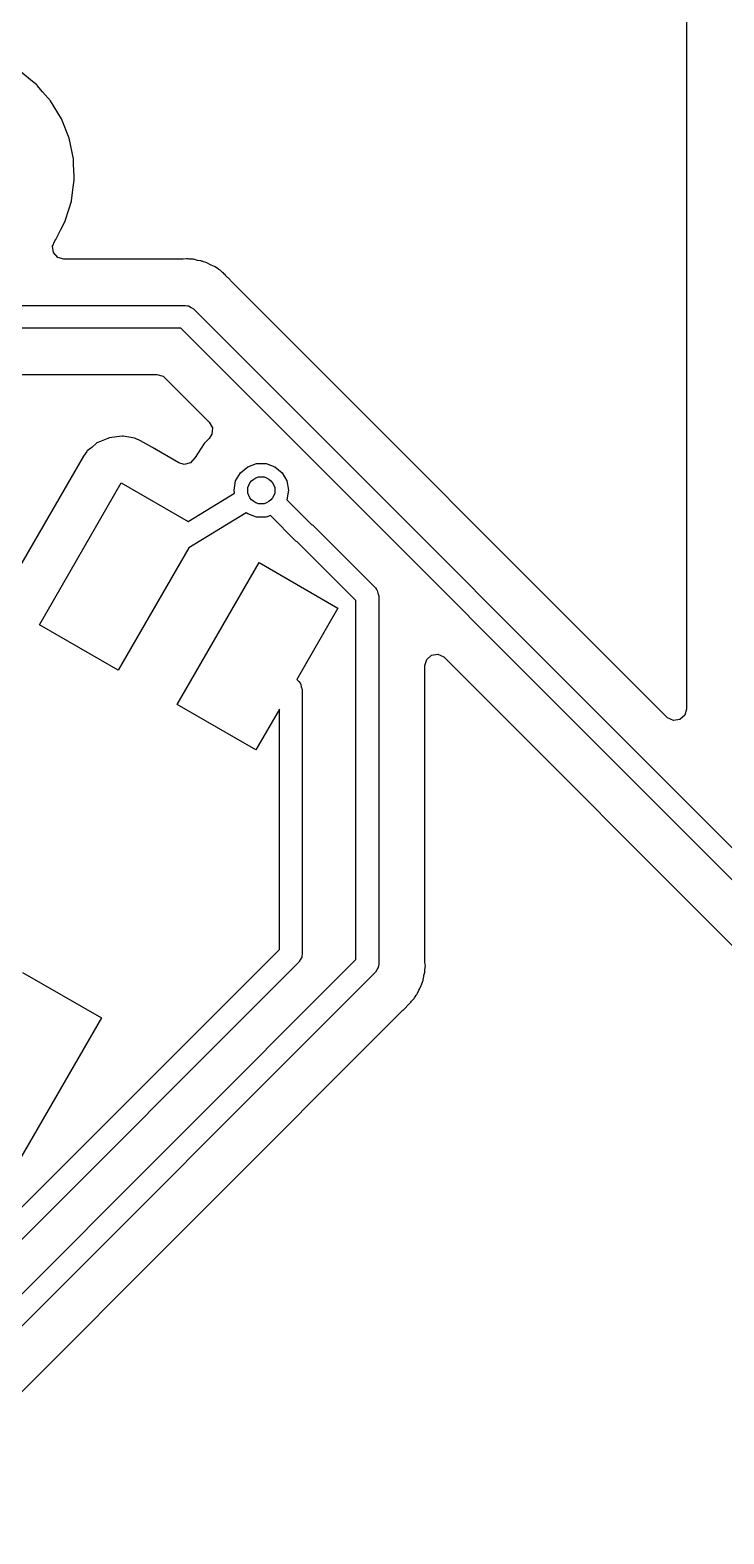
# Model space of a CAD drawing. Extents: x 144 to 253, y -181 to -52.
# Drawn here: x 213.13 to 220.76, y -99.94 to -83.42 of the extents above; entities that cross this region are included whole.
import ezdxf

# ---------------------------------------------------------------- set-up
doc = ezdxf.new("R2010")
doc.units = 0
doc.layers.add('BLACK', color=7, linetype='CONTINUOUS')

msp = doc.modelspace()

# ---------------------------------------------------------------- linework, layer by layer
at = {"layer": 'BLACK', "linetype": 'CONTINUOUS'}
for p, q in [((220.346, -78.8393), (220.346, -90.8764)), ((213.153, -83.9791), (213.027, -83.8759)), ((213.201, -84.0188), (213.153, -83.9791)), ((213.205, -84.0228), (213.201, -84.0188)), ((213.265, -84.0928), (213.205, -84.0228)), ((213.205, -84.0228), (213.205, -84.0228)), ((213.352, -84.193), (213.265, -84.0928)), ((213.472, -84.3902), (213.352, -84.193)), ((213.557, -84.6048), (213.472, -84.3902)), ((213.604, -84.8306), (213.557, -84.6048)), ((213.606, -84.8924), (213.604, -84.8306)), ((213.611, -85.0217), (213.606, -84.8924)), ((213.606, -85.1146), (213.612, -85.0664)), ((213.613, -85.0611), (213.611, -85.0217)), ((213.612, -85.0664), (213.613, -85.0611)), ((213.612, -85.0664), (213.612, -85.0664)), ((213.582, -85.2898), (213.606, -85.1146)), ((213.514, -85.5101), (213.552, -85.3866)), ((213.552, -85.3866), (213.581, -85.2949)), ((213.581, -85.2949), (213.582, -85.2898)), ((213.581, -85.2949), (213.581, -85.2949)), ((213.464, -85.608), (213.512, -85.5149)), ((213.512, -85.5149), (213.514, -85.5101)), ((213.512, -85.5149), (213.512, -85.5149)), ((213.374, -85.7885), (213.398, -85.7313)), ((213.398, -85.7313), (213.41, -85.7158)), ((213.41, -85.7158), (213.464, -85.608)), ((213.384, -85.8588), (213.374, -85.7885)), ((213.431, -85.9125), (213.384, -85.8588)), ((213.499, -85.9325), (213.431, -85.9125)), ((214.8, -85.9325), (213.499, -85.9325)), ((214.812, -85.9319), (214.8, -85.9325)), ((214.848, -85.9285), (214.812, -85.9319)), ((214.856, -85.9277), (214.848, -85.9285)), ((214.864, -85.929), (214.856, -85.9277)), ((214.876, -85.9309), (214.864, -85.929)), ((214.896, -85.9325), (214.876, -85.9309)), ((214.916, -85.9325), (214.896, -85.9325)), ((214.924, -85.9344), (214.916, -85.9325)), ((214.959, -85.9435), (214.924, -85.9344)), ((214.924, -85.9344), (214.924, -85.9344)), ((214.97, -85.9459), (214.959, -85.9435)), ((215.006, -85.9515), (214.97, -85.9459)), ((215.014, -85.9528), (215.006, -85.9515)), ((215.006, -85.9515), (215.006, -85.9515)), ((215.021, -85.9559), (215.014, -85.9528)), ((215.033, -85.9608), (215.021, -85.9559)), ((215.021, -85.9559), (215.021, -85.9559)), ((215.051, -85.9672), (215.033, -85.9608)), ((215.071, -85.9723), (215.051, -85.9672)), ((215.11, -85.9936), (215.071, -85.9723)), ((215.12, -85.9988), (215.11, -85.9936)), ((215.154, -86.0132), (215.12, -85.9988)), ((215.161, -86.0164), (215.154, -86.0132)), ((215.154, -86.0132), (215.154, -86.0132)), ((215.177, -86.0284), (215.161, -86.0164)), ((215.177, -86.0288), (215.177, -86.0284)), ((215.194, -86.0396), (215.177, -86.0288)), ((215.204, -86.0456), (215.194, -86.0396)), ((215.211, -86.0494), (215.204, -86.0456)), ((215.204, -86.0456), (215.204, -86.0456)), ((215.217, -86.0548), (215.211, -86.0494)), ((215.244, -86.0796), (215.217, -86.0548)), ((215.253, -86.0874), (215.244, -86.0796)), ((215.256, -86.0898), (215.253, -86.0874)), ((215.275, -86.1096), (215.256, -86.0898)), ((215.278, -86.1123), (215.275, -86.1096)), ((215.328, -86.1589), (215.278, -86.1123)), ((215.332, -86.1654), (215.328, -86.1589)), ((215.34, -86.1737), (215.332, -86.1654)), ((220.131, -90.9655), (215.34, -86.1737)), ((207.986, -86.441), (214.836, -86.441)), ((214.836, -86.441), (214.858, -86.4442)), ((214.858, -86.4442), (214.863, -86.4438)), ((214.863, -86.4438), (214.865, -86.4452)), ((214.865, -86.4452), (214.871, -86.4461)), ((214.871, -86.4461), (214.897, -86.4628)), ((214.897, -86.4628), (214.924, -86.4776)), ((214.924, -86.4776), (243.293, -114.847)), ((214.784, -86.691), (207.923, -86.691)), ((243.08, -114.987), (214.784, -86.691)), ((208.29, -87.1995), (214.521, -87.1995)), ((214.521, -87.1995), (214.589, -87.2195)), ((214.589, -87.2195), (214.61, -87.2364)), ((214.61, -87.2364), (215.098, -87.7236)), ((215.098, -87.7236), (215.132, -87.7859)), ((213.981, -87.9017), (213.871, -87.9489)), ((213.997, -87.8952), (213.981, -87.9017)), ((214.141, -87.8778), (213.997, -87.8952)), ((214.15, -87.8793), (214.141, -87.8778)), ((214.277, -87.9004), (214.15, -87.8793)), ((214.15, -87.8793), (214.15, -87.8793)), ((214.285, -87.9017), (214.277, -87.9004)), ((214.277, -87.9004), (214.277, -87.9004)), ((214.342, -87.927), (214.285, -87.9017)), ((215.097, -87.9027), (215.04, -87.9585)), ((215.127, -87.8567), (215.097, -87.9027)), ((215.132, -87.7859), (215.127, -87.8567)), ((213.75, -88.045), (213.713, -88.0955)), ((213.756, -88.04), (213.75, -88.045)), ((213.805, -88.0003), (213.756, -88.04)), ((213.756, -88.04), (213.756, -88.04)), ((213.863, -87.9525), (213.805, -88.0003)), ((213.871, -87.9489), (213.863, -87.9525)), ((213.871, -87.9489), (213.871, -87.9489)), ((214.472, -88.002), (214.342, -87.927)), ((214.763, -88.1703), (214.472, -88.002)), ((215.04, -87.9585), (214.942, -88.1109)), ((213.713, -88.0955), (213.01, -89.3127)), ((214.822, -88.1871), (214.763, -88.1703)), ((214.891, -88.1693), (214.822, -88.1871)), ((214.939, -88.1173), (214.891, -88.1693)), ((214.942, -88.1109), (214.939, -88.1173)), ((215.441, -88.2799), (215.52, -88.2129)), ((215.52, -88.2129), (215.618, -88.1773)), ((215.618, -88.1773), (215.722, -88.1773)), ((215.722, -88.1773), (215.82, -88.2129)), ((215.82, -88.2129), (215.9, -88.2799)), ((213.23, -89.9503), (214.13, -88.3914)), ((214.13, -88.3914), (214.865, -88.8163)), ((215.37, -88.4727), (215.388, -88.3701)), ((215.388, -88.3701), (215.441, -88.2799)), ((215.9, -88.2799), (215.952, -88.3701)), ((215.952, -88.3701), (215.97, -88.4727)), ((214.865, -88.8163), (215.376, -88.5054)), ((215.376, -88.5054), (215.37, -88.4727)), ((215.97, -88.4727), (215.952, -88.5753)), ((215.505, -88.7196), (214.872, -89.1047)), ((215.52, -88.7325), (215.505, -88.7196)), ((215.618, -88.7681), (215.52, -88.7325)), ((215.952, -88.5753), (215.951, -88.5769)), ((215.951, -88.5769), (216.221, -88.8463)), ((215.722, -88.7681), (215.618, -88.7681)), ((215.771, -88.7504), (215.722, -88.7681)), ((216.051, -89.0303), (215.771, -88.7504)), ((216.221, -88.8463), (216.234, -88.8535)), ((216.234, -88.8535), (216.924, -89.5436)), ((216.064, -89.0375), (216.051, -89.0303)), ((216.711, -89.6838), (216.064, -89.0375)), ((214.872, -89.1047), (214.096, -90.4503)), ((214.745, -90.8253), (215.645, -89.2664)), ((215.645, -89.2664), (216.511, -89.7664)), ((216.924, -89.5436), (216.937, -89.5614)), ((216.937, -89.5614), (216.941, -89.5645)), ((216.711, -93.6276), (216.711, -89.6838)), ((216.941, -89.5645), (216.942, -89.5672)), ((216.942, -89.5672), (216.945, -89.5723)), ((216.945, -89.5723), (216.952, -89.6024)), ((216.952, -89.6024), (216.961, -89.632)), ((216.961, -89.632), (216.961, -93.6794)), ((216.511, -89.7664), (216.059, -90.5498)), ((214.096, -90.4503), (213.23, -89.9503)), ((217.469, -90.3992), (217.489, -90.3311)), ((217.489, -90.3311), (217.543, -90.2846)), ((217.543, -90.2846), (217.613, -90.2745)), ((217.613, -90.2745), (217.678, -90.304)), ((217.678, -90.304), (217.684, -90.3101)), ((217.684, -90.3101), (230.117, -102.743)), ((216.059, -90.5498), (216.083, -90.5735)), ((217.469, -93.6436), (217.469, -90.3992)), ((216.083, -90.5735), (216.096, -90.5913)), ((216.096, -90.5913), (216.099, -90.5943)), ((216.099, -90.5943), (216.1, -90.597)), ((216.1, -90.597), (216.104, -90.6022)), ((216.104, -90.6022), (216.11, -90.6323)), ((216.11, -90.6323), (216.119, -90.6619)), ((216.119, -90.6619), (216.119, -93.5684)), ((215.611, -91.3253), (214.745, -90.8253)), ((215.869, -90.8784), (215.611, -91.3253)), ((215.869, -93.5166), (215.869, -90.8784)), ((220.346, -90.8764), (220.326, -90.9445)), ((220.138, -90.9716), (220.131, -90.9655)), ((220.203, -91.0011), (220.138, -90.9716)), ((220.273, -90.991), (220.203, -91.0011)), ((220.326, -90.9445), (220.273, -90.991)), ((212.832, -96.5537), (215.869, -93.5166)), ((216.083, -93.6568), (207.135, -102.604)), ((207.557, -102.782), (216.711, -93.6276)), ((216.097, -93.6298), (216.083, -93.6568)), ((216.114, -93.6039), (216.097, -93.6298)), ((216.115, -93.5975), (216.114, -93.6039)), ((216.116, -93.595), (216.115, -93.5975)), ((216.119, -93.5684), (216.116, -93.5904)), ((216.116, -93.5904), (216.116, -93.595)), ((216.961, -93.6794), (216.957, -93.7014)), ((217.47, -93.6554), (217.469, -93.6436)), ((217.474, -93.6994), (217.47, -93.6554)), ((216.924, -93.7678), (207.77, -102.922)), ((213.045, -93.7697), (213.911, -94.2697)), ((216.939, -93.7407), (216.924, -93.7678)), ((216.955, -93.7149), (216.939, -93.7407)), ((216.956, -93.7085), (216.955, -93.7149)), ((216.958, -93.706), (216.956, -93.7085)), ((216.957, -93.7014), (216.958, -93.706)), ((217.446, -93.8648), (217.449, -93.8575)), ((217.449, -93.8575), (217.45, -93.8497)), ((217.45, -93.8497), (217.456, -93.8139)), ((217.45, -93.8497), (217.45, -93.8497)), ((217.456, -93.8139), (217.458, -93.8022)), ((217.458, -93.8022), (217.467, -93.7671)), ((217.467, -93.7671), (217.469, -93.7594)), ((217.467, -93.7671), (217.467, -93.7671)), ((217.469, -93.7392), (217.471, -93.7194)), ((217.469, -93.7594), (217.469, -93.7392)), ((217.471, -93.7194), (217.473, -93.7073)), ((217.473, -93.7073), (217.474, -93.6994)), ((217.362, -94.0369), (217.373, -94.0204)), ((217.373, -94.0204), (217.38, -94.0107)), ((217.38, -94.0107), (217.385, -94.0044)), ((217.385, -94.0044), (217.388, -93.9971)), ((217.388, -93.9971), (217.403, -93.9638)), ((217.388, -93.9971), (217.388, -93.9971)), ((217.403, -93.9638), (217.408, -93.9532)), ((217.408, -93.9532), (217.429, -93.9144)), ((217.429, -93.9144), (217.434, -93.8948)), ((217.434, -93.8948), (217.441, -93.8761)), ((217.441, -93.8761), (217.446, -93.8648)), ((217.446, -93.8648), (217.446, -93.8648)), ((212.761, -98.6504), (217.228, -94.183)), ((217.228, -94.183), (217.236, -94.1755)), ((217.236, -94.1755), (217.243, -94.1714)), ((217.243, -94.1714), (217.289, -94.1217)), ((217.289, -94.1217), (217.292, -94.1189)), ((217.292, -94.1189), (217.312, -94.0991)), ((217.312, -94.0991), (217.314, -94.0959)), ((217.314, -94.0959), (217.322, -94.0869)), ((217.322, -94.0869), (217.347, -94.0605)), ((217.347, -94.0605), (217.352, -94.0547)), ((217.352, -94.0547), (217.356, -94.0478)), ((217.356, -94.0477), (217.362, -94.0369)), ((217.356, -94.0478), (217.356, -94.0477)), ((213.911, -94.2697), (213.011, -95.8286))]:
    msp.add_line(p, q, dxfattribs=at)
at = {"layer": 'BLACK'}
msp.add_circle((215.67, -88.4727), 0.15, dxfattribs=at)

doc.saveas('drawing.dxf')
